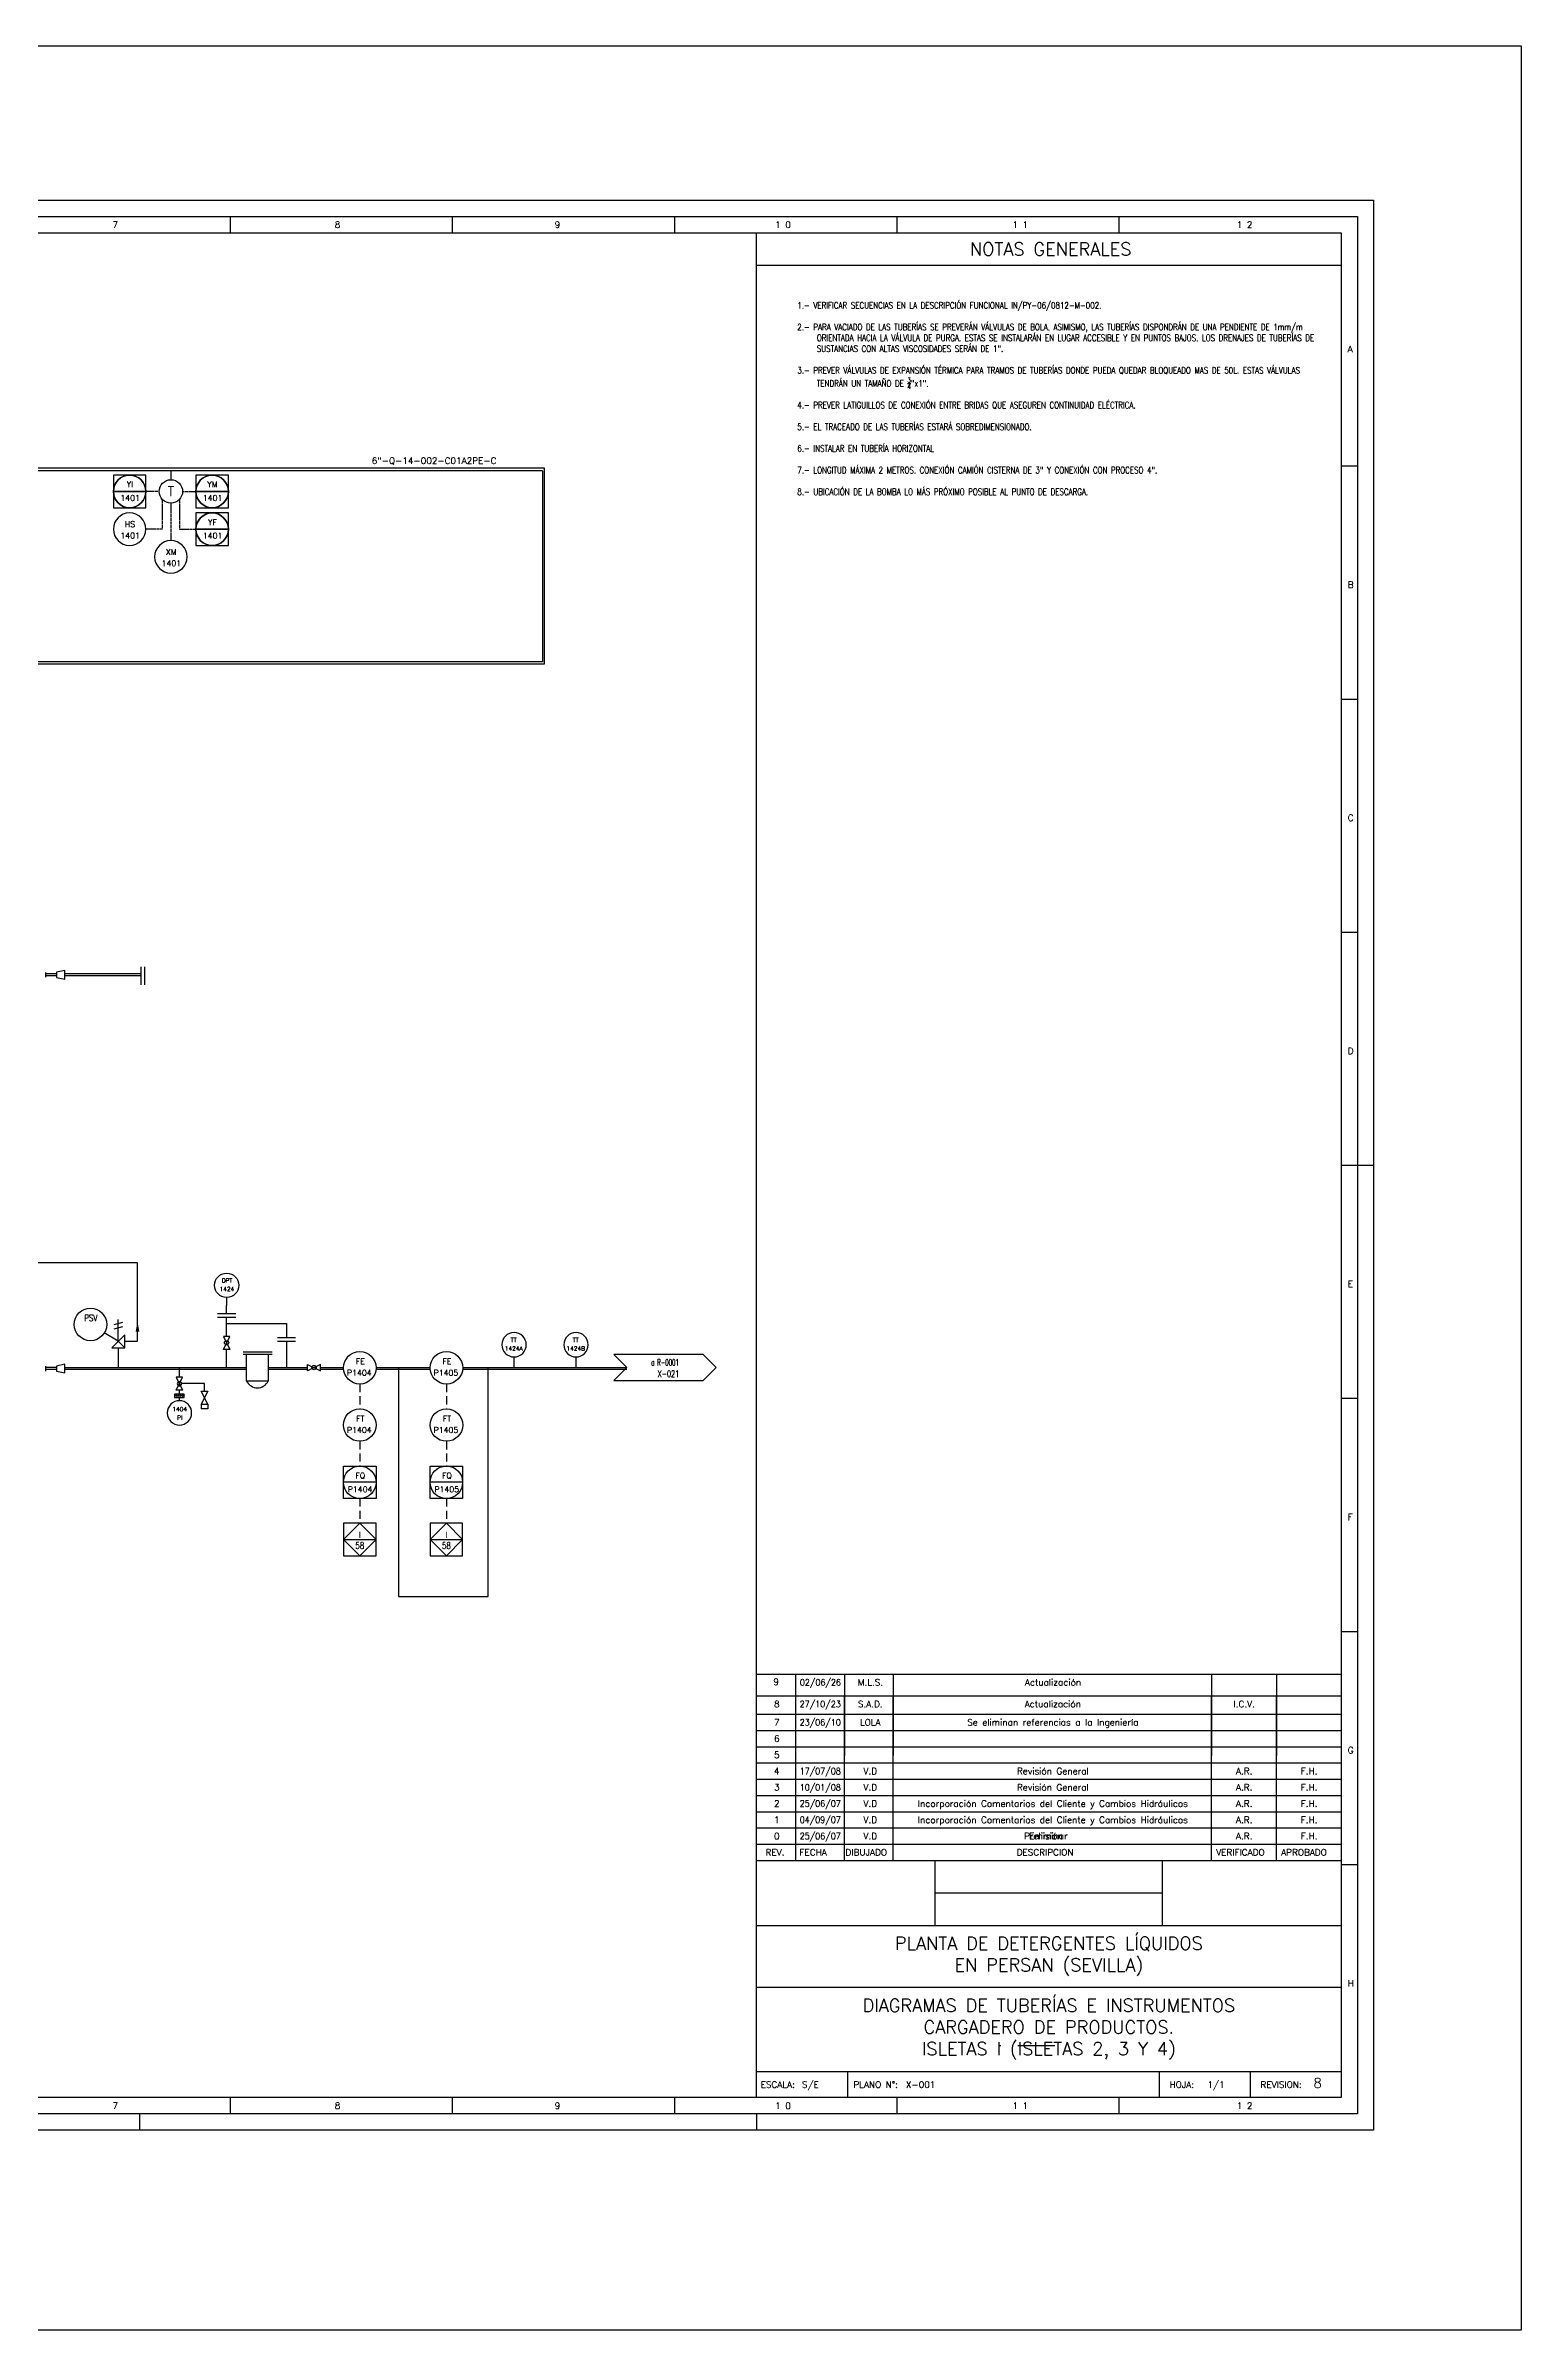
# Model space of a CAD drawing. Header units: millimetres. Extents: x 108 to 2962, y 3858 to 4561.
# Drawn here: x 599 to 1053, y 3858 to 4561 of the extents above; entities that cross this region are included whole.
import ezdxf
from ezdxf.enums import TextEntityAlignment as Align

# ---------------------------------------------------------------- set-up
doc = ezdxf.new("R2010")
doc.units = ezdxf.units.MM
doc.linetypes.add('TRAZOS', pattern=[0.75, 0.5, -0.25])
for name, color, linetype in [('CAJETIN', 1, 'Continuous'), ('CONEXION INTRUMENTOS', 1, 'Continuous'), ('FORMATO', 7, 'Continuous'), ('INSTRUMENTOS', 1, 'Continuous'), ('TEX', 7, 'Continuous'), ('TEXTO-INSTRUMENTACION', 7, 'Continuous'), ('TEXTO-VALVULAS Y ACCESORIOS', 7, 'Continuous'), ('TUBERIA', 5, 'Continuous'), ('TUBERÍA2', 1, 'TRAZOS'), ('VALVULAS Y ACCESORIOS', 1, 'Continuous')]:
    doc.layers.add(name, color=color, linetype=linetype)
doc.layers.add('TUBERÍA3', color=1, linetype='Continuous', true_color=0xff0000)
doc.styles.add('PY', font='ROMANS.shx')
doc.styles.add('PY1', font='ROMANS.shx', dxfattribs={"width": 0.8})
doc.styles.add('TXT', font='txt')
doc.linetypes.add('SEÑAL_MECANICA2', pattern='A,4.411183,["o",PY,S=4.130212,R=360,X=0,Y=-1.374288],0.588817,-0.374158,["",PY,S=2,R=360,X=0,Y=-0.688262],-2.183682', length=7.55784)

# ---------------------------------------------------------------- blocks, each defined once
blk = doc.blocks.new('REDUCCION')
at = {"color": 1}
for p, q in [((0, 2), (0, -2)), ((4, 1.2), (0, 2)), ((4, -1.2), (4, 1.2)), ((0, -2), (4, -1.2))]:
    blk.add_line(p, q, dxfattribs=at)
at = {"style": 'PY1', "width": 0.8}
blk.add_attdef('.', text='', height=2, dxfattribs=at).set_placement((2, -3.7), align=Align.MIDDLE)
blk = doc.blocks.new('FLECHA')
at = {"color": 1}
blk.add_solid([(-0.9, -5), (0.9, -5), (0, 0)], dxfattribs=at)
blk = doc.blocks.new('VALVULA SEGURIDAD P')
at = {"layer": 'CONEXION INTRUMENTOS'}
blk.add_line((0, 2), (-4.28, 4.59), dxfattribs=at)
at = {"layer": 'INSTRUMENTOS'}
for p, q in [((1.33, 7.8), (-1.33, 7.09)), ((0, 2), (0, 8.67)), ((5.94, 2), (5.94, 8.12)), ((-2, 0), (2, 4)), ((1.33, 6.47), (-1.33, 5.76)), ((0, 2), (2, 0)), ((2, 2), (5.94, 2))]:
    blk.add_line(p, q, dxfattribs=at)
at = {"layer": 'INSTRUMENTOS', "flags": 128}
blk.add_lwpolyline([(-2, 0), (2, 0), (2, 4)], dxfattribs=at)
at = {"layer": 'INSTRUMENTOS'}
blk.add_circle((-8.55, 7.18), 5, dxfattribs=at)
at = {"layer": 'TEX', "xscale": -0.6333336500001678, "yscale": 0.6333336500000541, "zscale": 0.63333365}
blk.add_blockref('FLECHA', (5.94, 8.12), dxfattribs=at)
at = {"layer": 'TEXTO-INSTRUMENTACION', "style": 'PY1', "width": 0.8}
blk.add_text('PSV', height=2, dxfattribs=at).set_placement((-8.43, 8.18), align=Align.CENTER)
at = {"layer": 'TEXTO-INSTRUMENTACION', "color": 7, "style": 'PY1', "width": 0.8}
blk.add_attdef('XXX', text='', height=2, dxfattribs=at).set_placement((-8.43, 5.18), align=Align.MIDDLE)
blk = doc.blocks.new('VALV GLOB-V')
at = {"layer": 'INSTRUMENTOS', "color": 1, "flags": 128}
blk.add_lwpolyline([(5.7, -1.4), (5.7, 1.4), (0, -1.4), (0, 1.4)], close=True, dxfattribs=at)
at = {"layer": 'INSTRUMENTOS', "color": 1}
blk.add_circle((2.9, 0), 0.95, dxfattribs=at)
at = {"layer": 'INSTRUMENTOS', "color": 7, "linetype": 'SEÑAL_MECANICA2', "style": 'PY'}
blk.add_attdef('REF.', text='', height=2, dxfattribs=at).set_placement((3, -3.4), align=Align.MIDDLE)
blk = doc.blocks.new('SEÑAL CIR')
at = {"color": 1}
blk.add_circle((0, 5.7), 5.7, dxfattribs=at)
at = {"layer": 'INSTRUMENTOS', "linetype": 'Continuous', "style": 'PY', "flags": 4}
for p in [(0.13, 2.95), (0.18, 6.94)]:
    blk.add_attdef('---', text='', height=2, dxfattribs=at).set_placement(p, align=Align.CENTER)
blk = doc.blocks.new('DIAFRAGMA')
at = {"layer": 'INSTRUMENTOS', "color": 1, "ltscale": 0.1, "flags": 128}
blk.add_lwpolyline([(0, -2.2), (0, 2.2), (1.5, 2.2), (1.5, -2.2)], close=True, dxfattribs=at)
blk.add_lwpolyline([(0.5, -2.2), (1.1, -1.9), (0.4, -1.4), (1.1, -1), (0.4, -0.6), (1.1, -0.1), (0.4, 0.3), (1.1, 0.7), (0.4, 1.2), (1.1, 1.6), (0.4, 2), (0.8, 2.2)], dxfattribs=at)
blk = doc.blocks.new('VALV TIPO COMPUERTA')
at = {"layer": 'VALVULAS Y ACCESORIOS', "flags": 128}
blk.add_lwpolyline([(0, -1.33), (0, 1.33), (5.33, -1.33), (5.33, 1.33)], close=True, dxfattribs=at)
at = {"layer": 'TEXTO-VALVULAS Y ACCESORIOS', "linetype": 'SEÑAL_MECANICA2', "style": 'PY1', "width": 0.8}
blk.add_attdef('REF.', text='', height=2, dxfattribs=at).set_placement((2.94, -3.07), align=Align.MIDDLE)
blk = doc.blocks.new('TAPA ROSCADA S.W.')
at = {"layer": 'VALVULAS Y ACCESORIOS', "ltscale": 0.1}
for p, q in [((-0.75, 1), (0.75, 1)), ((0.75, 1), (0.75, -1)), ((-0.75, -1), (0.75, -1))]:
    blk.add_line(p, q, dxfattribs=at)
blk = doc.blocks.new('FILTRO 3')
at = {"color": 1}
for p, q in [((-4.25, 10.69), (4.33, 10.69)), ((-4.25, 9.96), (4.33, 9.96)), ((-3.2, 2), (-3.2, 9.96)), ((3.2, 9.96), (3.2, 2)), ((3.2, 2), (-3.2, 2))]:
    blk.add_line(p, q, dxfattribs=at)
blk.add_arc((0, 3.56), 3.56, 206.10459, 333.89541, dxfattribs=at)
blk = doc.blocks.new('BANDERA DE FLUJO')
at = {"layer": 'TEX', "color": 1, "ltscale": 0.1, "flags": 128}
blk.add_lwpolyline([(-4, 4), (-31.46, 4), (-27.46, 0), (-31.46, -4), (-4, -4), (0, 0)], close=True, dxfattribs=at)
at = {"layer": 'TEX', "style": 'PY1', "width": 0.8}
for tag, p in [('ETIQUETA-LINEA-1', (-15.73, 0.61)), ('ETIQUETA-LINEA-2', (-15.73, -2.91))]:
    blk.add_attdef(tag, text='', height=2, dxfattribs=at).set_placement(p, align=Align.CENTER)
blk = doc.blocks.new('SEÑAL CIRCU MARCO')
at = {"color": 1, "linetype": 'Continuous', "ltscale": 0.5}
blk.add_line((5.7, 5.7), (-5.7, 5.7), dxfattribs=at)
at = {"color": 1, "flags": 128}
blk.add_lwpolyline([(5.7, 0), (-5.7, 0), (-5.7, 11.4), (5.7, 11.4)], close=True, dxfattribs=at)
at = {"color": 1}
blk.add_circle((0, 5.7), 5.7, dxfattribs=at)
at = {"style": 'PY'}
for tag, p in [('XXX', (0.18, 7.98)), ('YYY', (0.13, 3.24))]:
    blk.add_attdef(tag, text='', height=2, dxfattribs=at).set_placement(p, align=Align.MIDDLE)
blk = doc.blocks.new('SECUENCIA PROGRAMADA EN SISTEMA DE CONTROL PLC')
at = {"layer": 'INSTRUMENTOS'}
blk.add_line((-5, 5), (5, 5), dxfattribs=at)
at = {"layer": 'INSTRUMENTOS', "flags": 128}
for points in [[(0, 0), (-5, 5), (0, 10), (5, 5)], [(-5, 0), (5, 0), (5, 10), (-5, 10)]]:
    blk.add_lwpolyline(points, close=True, dxfattribs=at)
at = {"layer": 'TEXTO-INSTRUMENTACION', "linetype": 'Continuous', "style": 'PY1', "width": 0.8}
for tag, p in [('XXX', (0.01, 6.43)), ('YYY', (0.01, 3.17))]:
    blk.add_attdef(tag, text='', height=2, dxfattribs=at).set_placement(p, align=Align.MIDDLE_CENTER)
blk = doc.blocks.new('MARCO-A1')
at = {"layer": 'FORMATO', "color": 5}
for p, q in [((78.42, 589), (78.42, 584)), ((146.83, 589), (146.83, 584)), ((215.25, 589), (215.25, 584)), ((283.67, 589), (283.67, 584)), ((352.08, 589), (352.08, 584)), ((420.5, 589), (420.5, 584)), ((488.92, 589), (488.92, 584)), ((557.33, 589), (557.33, 584)), ((625.75, 589), (625.75, 584)), ((694.17, 589), (694.17, 584)), ((762.58, 589), (762.58, 584)), ((5, 512.25), (10, 512.25)), ((831, 512.25), (836, 512.25)), ((5, 440.5), (10, 440.5)), ((831, 440.5), (836, 440.5)), ((5, 368.75), (10, 368.75)), ((831, 368.75), (836, 368.75)), ((5, 297), (10, 297)), ((831, 297), (836, 297)), ((5, 225.25), (10, 225.25)), ((831, 225.25), (836, 225.25)), ((5, 153.5), (10, 153.5)), ((831, 153.5), (836, 153.5)), ((5, 81.75), (10, 81.75)), ((831, 81.75), (836, 81.75)), ((78.42, 10), (78.42, 5)), ((146.83, 10), (146.83, 5)), ((215.25, 10), (215.25, 5)), ((283.67, 10), (283.67, 5)), ((352.08, 10), (352.08, 5)), ((420.5, 10), (420.5, 5)), ((488.92, 10), (488.92, 5)), ((557.33, 10), (557.33, 5)), ((625.75, 10), (625.75, 5)), ((694.17, 10), (694.17, 5)), ((762.58, 10), (762.58, 5))]:
    blk.add_line(p, q, dxfattribs=at)
at = {"layer": 'FORMATO', "color": 1, "linetype": 'Continuous'}
for p, q in [((836, 297), (841, 297)), ((135.5, 5), (135.5, 0)), ((271, 5), (271, 0)), ((461, 5), (461, 0)), ((651, 5), (651, 0))]:
    blk.add_line(p, q, dxfattribs=at)
at = {"layer": 'FORMATO', "color": 1}
blk.add_lwpolyline([(0, 594), (841, 594), (841, 0), (0, 0)], close=True, dxfattribs=at)
at = {"layer": 'FORMATO', "color": 5}
blk.add_lwpolyline([(5, 589), (836, 589), (836, 5), (5, 5)], close=True, dxfattribs=at)
at = {"layer": 'FORMATO', "color": 8, "linetype": 'Continuous'}
blk.add_lwpolyline([(10, 584), (831, 584), (831, 10), (10, 10)], close=True, dxfattribs=at)
at = {"layer": 'FORMATO', "color": 1, "style": 'PY'}
for s, p in [('1', (41.52, 585.5)), ('2', (109.93, 585.5)), ('3', (178.99, 585.5)), ('4', (247.4, 585.5)), ('5', (315.82, 585.5)), ('6', (384.34, 585.5)), ('7', (452.75, 585.5)), ('8', (521.17, 585.5)), ('9', (588.85, 585.5)), ('1 0', (656.77, 585.5)), ('1 1', (729.83, 585.5)), ('1 2', (798.88, 585.5)), ('A', (7, 547.25)), ('A', (833, 547.25)), ('B', (7, 474.67)), ('B', (833, 474.67)), ('C', (7, 402.92)), ('C', (833, 402.92)), ('D', (7, 331.17)), ('D', (833, 331.17)), ('E', (7, 259.42)), ('E', (833, 259.42)), ('F', (7, 187.67)), ('F', (833, 187.67)), ('G', (7, 115.92)), ('G', (833, 115.92)), ('H', (7, 44.17)), ('H', (833, 44.17)), ('1', (41.52, 6.5)), ('2', (109.93, 6.5)), ('3', (178.99, 6.5)), ('4', (247.4, 6.5)), ('5', (315.82, 6.5)), ('6', (384.34, 6.5)), ('7', (452.75, 6.5)), ('8', (521.17, 6.5)), ('9', (588.85, 6.5)), ('1 0', (656.77, 6.5)), ('1 1', (729.83, 6.5)), ('1 2', (798.88, 6.5))]:
    blk.add_text(s, height=2, dxfattribs=at).set_placement(p)

msp = doc.modelspace()

# ---------------------------------------------------------------- linework, layer by layer
at = {"color": 1}
for p, q in [((654.31, 4175.47), (654.31, 4172.96)), ((742.81, 4153.89), (742.81, 4157.17)), ((761.88, 4153.89), (761.88, 4157.17)), ((639.79, 4150.93), (639.79, 4153.89)), ((639.79, 4145.73), (639.79, 4146.99)), ((639.79, 4143.7), (639.79, 4144.72))]:
    msp.add_line(p, q, dxfattribs=at)
at = {"color": 2}
msp.add_lwpolyline([(107.7, 4560.78), (1052.9, 4560.78), (1052.9, 3857.56), (107.7, 3857.56)], close=True, dxfattribs=at)
at = {"color": 1}
msp.add_lwpolyline([(654.31, 4170.54), (654.31, 4172.96)], dxfattribs=at)
msp.add_circle((637.15, 4423.59), 3.6, dxfattribs=at)
at = {"layer": 'CAJETIN', "color": 8, "linetype": 'Continuous'}
for p, q in [((817.44, 3929.19), (817.44, 4503.19)), ((817.44, 4002.19), (997.44, 4002.19)), ((872.44, 3982.19), (872.44, 4002.19)), ((942.44, 3982.19), (942.44, 4002.19)), ((872.44, 3992.19), (942.44, 3992.19)), ((817.44, 3982.19), (997.44, 3982.19)), ((817.44, 3963.19), (997.44, 3963.19)), ((817.44, 3937.19), (997.44, 3937.19)), ((845.44, 3937.19), (845.44, 3929.19))]:
    msp.add_line(p, q, dxfattribs=at)
at = {"layer": 'CAJETIN', "color": 8}
for p, q in [((817.44, 4493.19), (997.44, 4493.19)), ((941.44, 3937.19), (941.44, 3929.19)), ((969.44, 3937.19), (969.44, 3929.19))]:
    msp.add_line(p, q, dxfattribs=at)
at = {"layer": 'CAJETIN', "color": 1}
for p, q in [((817.5, 4059.5), (997.5, 4059.5)), ((829.44, 4059.46), (829.44, 4027.83)), ((844.5, 4059.5), (844.5, 4034.5)), ((859.5, 4059.5), (859.5, 4034.5)), ((957.5, 4059.5), (957.5, 4034.5)), ((977.5, 4059.5), (977.5, 4034.5)), ((817.44, 4052.83), (997.44, 4052.83)), ((844.44, 4052.83), (844.44, 4027.83)), ((859.44, 4052.83), (859.44, 4027.83)), ((957.44, 4052.83), (957.44, 4027.83)), ((977.44, 4052.83), (977.44, 4027.83)), ((817.44, 4047.19), (997.44, 4047.19)), ((829.44, 4047.19), (829.44, 4022.19)), ((844.44, 4047.19), (844.44, 4022.19)), ((859.44, 4047.19), (859.44, 4022.19)), ((957.44, 4047.19), (957.44, 4022.19)), ((977.44, 4047.19), (977.44, 4022.19)), ((817.44, 4042.19), (997.44, 4042.19)), ((817.44, 4037.19), (997.44, 4037.19)), ((817.44, 4032.19), (997.44, 4032.19)), ((829.44, 4032.19), (829.44, 4007.19)), ((844.44, 4032.19), (844.44, 4007.19)), ((859.44, 4032.19), (859.44, 4007.19)), ((957.44, 4032.19), (957.44, 4007.19)), ((977.44, 4032.19), (977.44, 4007.19)), ((817.44, 4027.19), (997.44, 4027.19)), ((817.44, 4022.19), (997.44, 4022.19)), ((817.44, 4017.19), (997.44, 4017.19)), ((817.44, 4012.19), (997.44, 4012.19)), ((817.44, 4012.19), (997.44, 4012.19))]:
    msp.add_line(p, q, dxfattribs=at)
at = {"layer": 'CAJETIN', "color": 5}
for p, q in [((817.44, 4007.19), (997.44, 4007.19)), ((829.44, 4007.19), (829.44, 4002.19)), ((844.44, 4007.19), (844.44, 4002.19)), ((859.44, 4007.19), (859.44, 4002.19)), ((957.44, 4007.19), (957.44, 4002.19)), ((977.44, 4007.19), (977.44, 4002.19))]:
    msp.add_line(p, q, dxfattribs=at)
at = {"layer": 'TUBERIA', "color": 5, "linetype": 'Continuous'}
for p, q in [((752.18, 4430.74), (494.58, 4430.74)), ((601.91, 4275.09), (598.6, 4275.09)), ((608.83, 4275.09), (604.54, 4275.09)), ((608.83, 4275.09), (604.54, 4275.09)), ((628.02, 4275.09), (604.54, 4275.09)), ((601.91, 4153.89), (598.6, 4153.89)), ((892.29, 3945.26), (892.63, 3945.26)), ((897.9, 3945.26), (909.28, 3945.26))]:
    msp.add_line(p, q, dxfattribs=at)
at = {"layer": 'TUBERIA', "color": 4, "linetype": 'Continuous'}
for p, q in [((751.56, 4429.94), (494.58, 4429.94)), ((601.91, 4274.49), (598.6, 4274.49)), ((628.02, 4274.49), (604.54, 4274.49)), ((601.91, 4153.29), (598.6, 4153.29)), ((679.22, 4153.29), (667.12, 4153.29)), ((690.34, 4153.29), (683.16, 4153.29)), ((717.01, 4153.29), (700.28, 4153.29)), ((777.57, 4153.29), (726.95, 4153.29))]:
    msp.add_line(p, q, dxfattribs=at)
at = {"layer": 'TUBERIA', "lineweight": 30}
for p, q in [((620.93, 4160), (620.93, 4153.89)), ((604.54, 4153.89), (660.46, 4153.89)), ((667.12, 4153.89), (679.22, 4153.89)), ((683.16, 4153.89), (690.31, 4153.89)), ((700.31, 4153.89), (716.98, 4153.89)), ((726.98, 4153.89), (777.57, 4153.89)), ((647.52, 4146.66), (647.52, 4148.96))]:
    msp.add_line(p, q, dxfattribs=at)
at = {"layer": 'TUBERIA', "color": 1, "linetype": 'TRAZOS', "ltscale": 5}
for p, q in [((695.31, 4148.83), (695.31, 4141.21)), ((721.98, 4148.83), (721.98, 4141.21)), ((695.3, 4131.21), (695.3, 4123.59)), ((721.98, 4131.21), (721.98, 4123.59)), ((695.3, 4113.59), (695.3, 4105.97)), ((721.97, 4113.59), (721.97, 4105.97))]:
    msp.add_line(p, q, dxfattribs=at)
at = {"layer": 'TUBERIA', "color": 5, "linetype": 'Continuous'}
for points in [[(276.72, 4100.71), (240.62, 4100.71), (240.62, 4370.52), (752.18, 4370.52), (752.18, 4430.74)], [(626.87, 4168.12), (626.87, 4186.12), (574.04, 4186.12), (574.04, 4148.74)]]:
    msp.add_lwpolyline(points, dxfattribs=at)
at = {"layer": 'TUBERIA', "color": 4, "linetype": 'Continuous'}
for points in [[(751.56, 4429.94), (751.56, 4371.1), (239.96, 4371.1), (239.96, 4100.11), (276.12, 4100.11)], [(660.46, 4153.29), (604.54, 4153.29)]]:
    msp.add_lwpolyline(points, dxfattribs=at)
at = {"layer": 'TUBERIA', "lineweight": 30}
for points in [[(628.02, 4271.71), (628.02, 4277.28)], [(629.17, 4271.71), (629.17, 4277.28)], [(651.53, 4170.54), (657.1, 4170.54)], [(651.53, 4169.39), (657.1, 4169.39)], [(654.31, 4163.46), (654.31, 4169.39)], [(654.31, 4167.48), (672.75, 4167.48), (672.75, 4167.48), (672.75, 4163.17)], [(669.96, 4163.17), (675.54, 4163.17)], [(654.31, 4153.89), (654.31, 4159.51)], [(669.96, 4162.01), (675.54, 4162.01)], [(672.75, 4162.01), (672.75, 4153.89)], [(647.52, 4148.96), (640.44, 4148.96)]]:
    msp.add_lwpolyline(points, dxfattribs=at)
at = {"layer": 'TUBERIA'}
msp.add_lwpolyline([(707.22, 4153.83), (707.22, 4083.39), (734.78, 4083.39), (734.78, 4153.89)], dxfattribs=at)
at = {"layer": 'TUBERÍA2', "ltscale": 0.5}
for points in [[(633.55, 4423.59), (629.44, 4423.59)], [(640.75, 4423.59), (644.85, 4423.59)], [(634.44, 4421.21), (634.44, 4411.95), (629.44, 4411.95)], [(637.15, 4419.99), (637.15, 4408.44)], [(639.85, 4421.21), (639.85, 4411.95), (644.85, 4411.95)]]:
    msp.add_lwpolyline(points, dxfattribs=at)
at = {"layer": 'TUBERÍA3'}
for points in [[(619.44, 4423.58), (629.44, 4423.59)], [(637.15, 4429.94), (637.15, 4427.19)], [(644.85, 4423.58), (654.85, 4423.59)], [(644.85, 4411.94), (654.85, 4411.95)]]:
    msp.add_lwpolyline(points, dxfattribs=at)
for centre in [(624.44, 4423.58), (649.85, 4423.58), (649.85, 4411.95)]:
    msp.add_circle(centre, 5, dxfattribs=at)
at = {"layer": 'VALVULAS Y ACCESORIOS', "ltscale": 0.1}
for p, q in [((598.6, 4274.04), (598.6, 4275.54)), ((598.6, 4152.84), (598.6, 4154.34))]:
    msp.add_line(p, q, dxfattribs=at)

# ---------------------------------------------------------------- block references
msp.add_blockref('MARCO-A1', (166.44, 3919.19))
ref = msp.add_blockref('SEÑAL CIRCU MARCO', (624.44, 4428.58), dxfattribs=dict(xscale=-0.8771000000000413, yscale=0.8771000000000413, zscale=0.8771000000000413, rotation=180))
ref.add_attrib('XXX', '1401', dxfattribs={"height": 1.754, "style": 'PY'}).set_placement((624.6, 4421.58), align=Align.MIDDLE)
ref.add_attrib('YYY', 'YI', dxfattribs={"height": 1.754, "style": 'PY'}).set_placement((624.55, 4425.74), align=Align.MIDDLE)
ref = msp.add_blockref('SEÑAL CIRCU MARCO', (649.85, 4428.58), dxfattribs=dict(xscale=-0.8771000000000413, yscale=0.8771000000000413, zscale=0.8771000000000413, rotation=180))
ref.add_attrib('XXX', '1401', dxfattribs={"height": 1.754, "style": 'PY'}).set_placement((650.01, 4421.58), align=Align.MIDDLE)
ref.add_attrib('YYY', 'YM', dxfattribs={"height": 1.754, "style": 'PY'}).set_placement((649.96, 4425.74), align=Align.MIDDLE)
at = {"linetype": 'Continuous'}
ref = msp.add_blockref('SEÑAL CIR', (624.44, 4416.97), dxfattribs=dict(at, xscale=-0.8771000000000413, yscale=0.8771000000000413, zscale=0.8771000000000413, rotation=180))
ref.add_attrib('---', '1401', dxfattribs={"layer": 'INSTRUMENTOS', "color": 7, "linetype": 'Continuous', "height": 1.754, "style": 'PY'}).set_placement((624.6, 4409.13), align=Align.CENTER)
ref.add_attrib('---', 'HS', dxfattribs={"layer": 'INSTRUMENTOS', "color": 7, "linetype": 'Continuous', "height": 1.754, "style": 'PY'}).set_placement((624.55, 4412.63), align=Align.CENTER)
ref = msp.add_blockref('SEÑAL CIRCU MARCO', (649.85, 4416.95), dxfattribs=dict(xscale=-0.8771000000000413, yscale=0.8771000000000413, zscale=0.8771000000000413, rotation=180))
ref.add_attrib('XXX', '1401', dxfattribs={"height": 1.754, "style": 'PY'}).set_placement((650.01, 4409.95), align=Align.MIDDLE)
ref.add_attrib('YYY', 'YF', dxfattribs={"height": 1.754, "style": 'PY'}).set_placement((649.96, 4414.11), align=Align.MIDDLE)
ref = msp.add_blockref('SEÑAL CIR', (637.15, 4408.44), dxfattribs=dict(at, xscale=-0.8771000000000413, yscale=0.8771000000000413, zscale=0.8771000000000413, rotation=180))
ref.add_attrib('---', '1401', dxfattribs={"layer": 'INSTRUMENTOS', "color": 7, "linetype": 'Continuous', "height": 1.754, "style": 'PY'}).set_placement((637.31, 4400.6), align=Align.CENTER)
ref.add_attrib('---', 'XM', dxfattribs={"layer": 'INSTRUMENTOS', "color": 7, "linetype": 'Continuous', "height": 1.754, "style": 'PY'}).set_placement((637.26, 4404.1), align=Align.CENTER)
ref = msp.add_blockref('SEÑAL CIR', (654.31, 4175.47), dxfattribs=dict(at, xscale=0.6578250000000025, yscale=0.6578250000000025, zscale=0.6578250000000025))
ref.add_attrib('---', 'DPT', dxfattribs={"layer": 'INSTRUMENTOS', "color": 7, "linetype": 'Continuous', "height": 1.316, "style": 'PY'}).set_placement((654.43, 4180.04), align=Align.CENTER)
ref.add_attrib('---', '1424', dxfattribs={"layer": 'INSTRUMENTOS', "color": 7, "linetype": 'Continuous', "height": 1.316, "style": 'PY'}).set_placement((654.4, 4177.41), align=Align.CENTER)
msp.add_blockref('VALVULA SEGURIDAD P', (620.93, 4160), dxfattribs=at)
for name, p, xscale, yscale, zscale, rotation in [('VALV GLOB-V', (654.31, 4159.51), 0.6924473684211989, 0.6924473684211989, 0.6924473684211989, 90), ('VALV GLOB-V', (639.79, 4150.93), -0.6924473684210853, 0.6924473684210853, 0.6924473684210853, 90), ('VALV TIPO COMPUERTA', (647.52, 4146.66), 0.75, 0.75, 0.75, 270)]:
    msp.add_blockref(name, p, dxfattribs=dict(at, xscale=xscale, yscale=yscale, zscale=zscale, rotation=rotation))
ref = msp.add_blockref('SEÑAL CIR', (742.81, 4157.17), dxfattribs=dict(at, xscale=-0.6578250000002299, yscale=0.6578249999999457, zscale=0.657825))
ref.add_attrib('---', 'TT', dxfattribs={"layer": 'INSTRUMENTOS', "color": 7, "linetype": 'Continuous', "height": 1.316, "style": 'PY'}).set_placement((742.69, 4161.73), align=Align.CENTER)
ref.add_attrib('---', '1424A', dxfattribs={"layer": 'INSTRUMENTOS', "color": 7, "linetype": 'Continuous', "height": 1.316, "style": 'PY'}).set_placement((742.72, 4159.11), align=Align.CENTER)
ref = msp.add_blockref('SEÑAL CIR', (761.88, 4157.17), dxfattribs=dict(at, xscale=-0.6578250000002299, yscale=0.6578249999999457, zscale=0.657825))
ref.add_attrib('---', 'TT', dxfattribs={"layer": 'INSTRUMENTOS', "color": 7, "linetype": 'Continuous', "height": 1.316, "style": 'PY'}).set_placement((761.76, 4161.73), align=Align.CENTER)
ref.add_attrib('---', '1424B', dxfattribs={"layer": 'INSTRUMENTOS', "color": 7, "linetype": 'Continuous', "height": 1.316, "style": 'PY'}).set_placement((761.8, 4159.11), align=Align.CENTER)
at = {"color": 1, "linetype": 'Continuous', "xscale": 1.039999999999964, "yscale": 1.039999999999964, "zscale": 1.039999999999964}
msp.add_blockref('FILTRO 3', (663.79, 4147.67), dxfattribs=at)
at = {"linetype": 'Continuous'}
ref = msp.add_blockref('SEÑAL CIR', (695.31, 4148.83), dxfattribs=dict(at, xscale=0.8770999999999276, yscale=0.8770999999999276, zscale=0.8770999999999276))
ref.add_attrib('---', 'FE', dxfattribs={"layer": 'INSTRUMENTOS', "color": 7, "linetype": 'Continuous', "height": 1.754, "style": 'PY'}).set_placement((695.47, 4154.92), align=Align.CENTER)
ref.add_attrib('---', 'P1404', dxfattribs={"layer": 'INSTRUMENTOS', "color": 7, "linetype": 'Continuous', "height": 1.754, "style": 'PY'}).set_placement((695.16, 4151.42), align=Align.CENTER)
ref = msp.add_blockref('SEÑAL CIR', (721.98, 4148.83), dxfattribs=dict(at, xscale=0.8770999999999276, yscale=0.8770999999999276, zscale=0.8770999999999276))
ref.add_attrib('---', 'FE', dxfattribs={"layer": 'INSTRUMENTOS', "color": 7, "linetype": 'Continuous', "height": 1.754, "style": 'PY'}).set_placement((722.14, 4154.92), align=Align.CENTER)
ref.add_attrib('---', 'P1405', dxfattribs={"layer": 'INSTRUMENTOS', "color": 7, "linetype": 'Continuous', "height": 1.754, "style": 'PY'}).set_placement((721.83, 4151.42), align=Align.CENTER)
ref = msp.add_blockref('BANDERA DE FLUJO', (805.03, 4153.89))
ref.add_attrib('ETIQUETA-LINEA-1', 'a R-0001', dxfattribs={"layer": 'TEX', "height": 2, "style": 'PY1', "width": 0.5}).set_placement((789.3, 4154.49), align=Align.CENTER)
ref.add_attrib('ETIQUETA-LINEA-2', '  X-021', dxfattribs={"layer": 'TEX', "height": 2, "style": 'PY1', "width": 0.6}).set_placement((789.3, 4150.97), align=Align.CENTER)
at = {"linetype": 'Continuous', "xscale": 0.6924473684211989, "yscale": 0.6924473684211989, "zscale": 0.6924473684211989}
msp.add_blockref('VALV GLOB-V', (679.22, 4153.89), dxfattribs=at)
at = {"linetype": 'Continuous'}
ref = msp.add_blockref('SEÑAL CIR', (639.79, 4143.7), dxfattribs=dict(at, xscale=-0.6578250000000025, yscale=0.6578250000000025, zscale=0.6578250000000025, rotation=180))
ref.add_attrib('---', 'PI', dxfattribs={"layer": 'INSTRUMENTOS', "color": 7, "linetype": 'Continuous', "height": 1.316, "style": 'PY'}).set_placement((639.91, 4137.82), align=Align.CENTER)
ref.add_attrib('---', '1404', dxfattribs={"layer": 'INSTRUMENTOS', "color": 7, "linetype": 'Continuous', "height": 1.316, "style": 'PY'}).set_placement((639.87, 4140.44), align=Align.CENTER)
at = {"color": 1, "linetype": 'Continuous', "xscale": -0.6750000000000683, "yscale": 0.6750000000000683, "zscale": 0.6750000000000683, "rotation": 90}
msp.add_blockref('DIAFRAGMA', (639.79, 4145.73), dxfattribs=at)
at = {"color": 1, "linetype": 'Continuous', "rotation": 270}
msp.add_blockref('TAPA ROSCADA S.W.', (647.52, 4141.91), dxfattribs=at)
at = {"linetype": 'Continuous'}
ref = msp.add_blockref('SEÑAL CIR', (695.3, 4131.21), dxfattribs=dict(at, xscale=0.8770999999999276, yscale=0.8770999999999276, zscale=0.8770999999999276))
ref.add_attrib('---', 'FT', dxfattribs={"layer": 'INSTRUMENTOS', "color": 7, "linetype": 'Continuous', "height": 1.754, "style": 'PY'}).set_placement((695.46, 4137.3), align=Align.CENTER)
ref.add_attrib('---', 'P1404', dxfattribs={"layer": 'INSTRUMENTOS', "color": 7, "linetype": 'Continuous', "height": 1.754, "style": 'PY'}).set_placement((695.16, 4133.8), align=Align.CENTER)
ref = msp.add_blockref('SEÑAL CIR', (721.98, 4131.21), dxfattribs=dict(at, xscale=0.8770999999999276, yscale=0.8770999999999276, zscale=0.8770999999999276))
ref.add_attrib('---', 'FT', dxfattribs={"layer": 'INSTRUMENTOS', "color": 7, "linetype": 'Continuous', "height": 1.754, "style": 'PY'}).set_placement((722.13, 4137.3), align=Align.CENTER)
ref.add_attrib('---', 'P1405', dxfattribs={"layer": 'INSTRUMENTOS', "color": 7, "linetype": 'Continuous', "height": 1.754, "style": 'PY'}).set_placement((721.83, 4133.8), align=Align.CENTER)
at = {"xscale": 0.8770999999999276, "yscale": 0.8770999999999276, "zscale": 0.8770999999999276}
for p, values in [((695.3, 4113.59), {'XXX': 'FQ', 'YYY': 'P1404'}), ((721.97, 4113.59), {'XXX': 'FQ', 'YYY': 'P1405'})]:
    msp.add_blockref('SEÑAL CIRCU MARCO', p, dxfattribs=at).add_auto_attribs(values)
ref = msp.add_blockref('SECUENCIA PROGRAMADA EN SISTEMA DE CONTROL PLC', (695.3, 4095.96), dxfattribs=dict(xscale=1.001089596937391, yscale=1.001089596937391, zscale=1.001089596937391))
ref.add_attrib('XXX', 'I', dxfattribs={"layer": 'TEXTO-INSTRUMENTACION', "linetype": 'Continuous', "height": 2, "style": 'TXT'}).set_placement((695.31, 4102.4), align=Align.MIDDLE_CENTER)
ref.add_attrib('YYY', '58', dxfattribs={"layer": 'TEXTO-INSTRUMENTACION', "linetype": 'Continuous', "height": 2.002, "style": 'PY1', "width": 0.8}).set_placement((695.31, 4099.13), align=Align.MIDDLE_CENTER)
ref = msp.add_blockref('SECUENCIA PROGRAMADA EN SISTEMA DE CONTROL PLC', (721.97, 4095.96), dxfattribs=dict(xscale=1.001089596937391, yscale=1.001089596937391, zscale=1.001089596937391))
ref.add_attrib('XXX', 'I', dxfattribs={"layer": 'TEXTO-INSTRUMENTACION', "linetype": 'Continuous', "height": 2, "style": 'TXT'}).set_placement((721.98, 4102.4), align=Align.MIDDLE_CENTER)
ref.add_attrib('YYY', '58', dxfattribs={"layer": 'TEXTO-INSTRUMENTACION', "linetype": 'Continuous', "height": 2.002, "style": 'PY1', "width": 0.8}).set_placement((721.98, 4099.13), align=Align.MIDDLE_CENTER)
at = {"layer": 'TUBERIA', "color": 5, "linetype": 'Continuous', "xscale": 0.6578250000000025, "yscale": 0.6578250000000025, "zscale": 0.6578250000000025, "rotation": 180}
for p in [(604.54, 4274.79), (604.54, 4153.59)]:
    msp.add_blockref('REDUCCION', p, dxfattribs=at)

# ---------------------------------------------------------------- texts
at = {"color": 7, "style": 'PY'}
msp.add_text('T', height=2.92, dxfattribs=at).set_placement((637.15, 4423.59), align=Align.MIDDLE)
at = {"linetype": 'Continuous', "insert": (830.01, 4481.85), "char_height": 2, "width": 159.6115, "attachment_point": 1, "style": 'PY1'}
msp.add_mtext('\\A1;1.- VERIFICAR SECUENCIAS EN LA DESCRIPCIÓN FUNCIONAL IN/PY-06/0812-M-002.\\P\\P\\pi-6,l6;2.- PARA VACIADO DE LAS TUBERÍAS SE PREVERÁN VÁLVULAS DE BOLA. ASIMISMO, LAS TUBERÍAS DISPONDRÁN DE UNA PENDIENTE DE 1mm/m ORIENTADA HACIA LA VÁLVULA DE PURGA. ESTAS SE INSTALARÁN EN LUGAR ACCESIBLE Y EN PUNTOS BAJOS. LOS DRENAJES DE TUBERÍAS DE SUSTANCIAS CON ALTAS VISCOSIDADES SERÁN DE 1".\\P\\pi0,l0;\\P\\pi-6,l6;3.- PREVER VÁLVULAS DE EXPANSIÓN TÉRMICA PARA TRAMOS DE TUBERÍAS DONDE PUEDA QUEDAR BLOQUEADO MAS DE 50L. ESTAS VÁLVULAS TENDRÁN UN TAMAÑO DE {\\H0.7x;\\S3/4;\\H1.429x;"x1".\\P\\pi0,l0;}\\P4.- PREVER LATIGUILLOS DE CONEXIÓN ENTRE BRIDAS QUE ASEGUREN CONTINUIDAD ELÉCTRICA.\\P \\P5.- EL TRACEADO DE LAS TUBERÍAS ESTARÁ SOBREDIMENSIONADO.\\P^I\\P6.- INSTALAR EN TUBERÍA HORIZONTAL\\P\\P7.- LONGITUD MÁXIMA 2 METROS. CONEXIÓN CAMIÓN CISTERNA DE 3" Y CONEXIÓN CON PROCESO 4".^I\\P\\P8.- UBICACIÓN DE LA BOMBA LO MÁS PRÓXIMO POSIBLE AL PUNTO DE DESCARGA.', dxfattribs=at)
at = {"layer": 'CAJETIN', "color": 1, "style": 'PY'}
for s, p in [('9', (823.48, 4056.18)), ('M.L.S.', (852.52, 4056)), ('Actualización', (908.74, 4056)), ('8', (823.67, 4049.33)), ('S.A.D.', (852.47, 4049.33)), ('Actualización', (908.68, 4049.33)), ('I.C.V.', (967.6, 4049.33)), ('7', (823.67, 4043.69)), ('LOLA', (852.47, 4043.69)), ('Se eliminan referencias a la Ingeniería', (908.68, 4043.69)), ('6', (823.67, 4038.69)), ('5', (823.67, 4033.69)), ('4', (823.67, 4028.69)), ('V.D', (852.47, 4028.69)), ('Revisión General', (908.68, 4028.69)), ('A.R.', (967.6, 4028.69)), ('F.H.', (987.6, 4028.69)), ('3', (823.67, 4023.69)), ('V.D', (852.47, 4023.69)), ('Revisión General', (908.68, 4023.69)), ('A.R.', (967.6, 4023.69)), ('F.H.', (987.6, 4023.69)), ('2', (823.67, 4018.69)), ('1', (823.67, 4013.69)), ('V.D', (852.47, 4018.69)), ('V.D', (852.47, 4013.69)), ('Incorporación Comentarios del Cliente y Cambios Hidráulicos', (908.68, 4018.69)), ('Incorporación Comentarios del Cliente y Cambios Hidráulicos', (908.68, 4013.69)), ('A.R.', (967.6, 4018.69)), ('A.R.', (967.6, 4013.69)), ('F.H.', (987.6, 4018.69)), ('F.H.', (987.6, 4013.69)), ('0', (823.67, 4008.69)), ('V.D', (852.47, 4008.69)), ('Preliminar', (906.53, 4008.73)), ('Emisión', (906.53, 4008.69)), ('A.R.', (967.6, 4008.69)), ('F.H.', (987.6, 4008.69))]:
    msp.add_text(s, height=2, dxfattribs=at).set_placement(p, align=Align.CENTER)
at = {"layer": 'CAJETIN', "color": 1, "style": 'PY', "width": 0.9}
for s, p in [('02/06/26', (837.12, 4056)), ('27/10/23', (837.06, 4049.33)), ('23/06/10', (837.06, 4043.69)), ('17/07/08', (837.06, 4028.69)), ('10/01/08', (837.06, 4023.69)), ('25/06/07', (837.06, 4018.69)), ('04/09/07', (837.06, 4013.69)), ('25/06/07', (837.06, 4008.69))]:
    msp.add_text(s, height=2, dxfattribs=at).set_placement(p, align=Align.CENTER)
at = {"layer": 'CAJETIN', "color": 1, "style": 'PY'}
for s, p in [('REV.', (820.23, 4003.69)), ('FECHA', (830.69, 4003.69)), ('DIBUJADO', (844.84, 4003.69)), ('DESCRIPCION', (897.54, 4003.69)), ('VERIFICADO', (958.97, 4003.69)), ('APROBADO', (978.97, 4003.69)), ('ESCALA:', (818.71, 3932.19)), ('S/E', (831.42, 3932.19)), ('PLANO N%%D:', (847.26, 3932.19)), ('X-001', (863.43, 3932.19)), ('HOJA:', (944.61, 3932.19)), ('1/1', (956.29, 3932.19)), ('REVISION:', (972.61, 3932.19))]:
    msp.add_text(s, height=2, dxfattribs=at).set_placement(p)
at = {"layer": 'CAJETIN', "color": 6, "style": 'PY'}
msp.add_text('8', height=3, dxfattribs=at).set_placement((988.91, 3932.19))
at = {"layer": 'CAJETIN', "color": 5, "char_height": 4, "attachment_point": 5, "style": 'PY'}
for s, insert, width in [('PLANTA DE DETERGENTES LÍQUIDOS\\PEN PERSAN (SEVILLA)', (907.44, 3972.69), 175.9153), ('DIAGRAMAS DE TUBERÍAS E INSTRUMENTOS\\PCARGADERO DE PRODUCTOS.\\PISLETAS I (ISLETAS 2, 3 Y 4)', (907.44, 3950.23), 177.4745)]:
    msp.add_mtext(s, dxfattribs=dict(at, insert=insert, width=width))
at = {"layer": 'TEX', "color": 8, "style": 'PY'}
msp.add_text('NOTAS GENERALES', height=4, dxfattribs=at).set_placement((908.01, 4496.19), align=Align.CENTER)
at = {"layer": 'TEXTO-VALVULAS Y ACCESORIOS', "style": 'PY'}
msp.add_text('6"-Q-14-002-C01A2PE-C', height=2, dxfattribs=at).set_placement((718.18, 4432.04), align=Align.CENTER)

doc.saveas('drawing.dxf')
